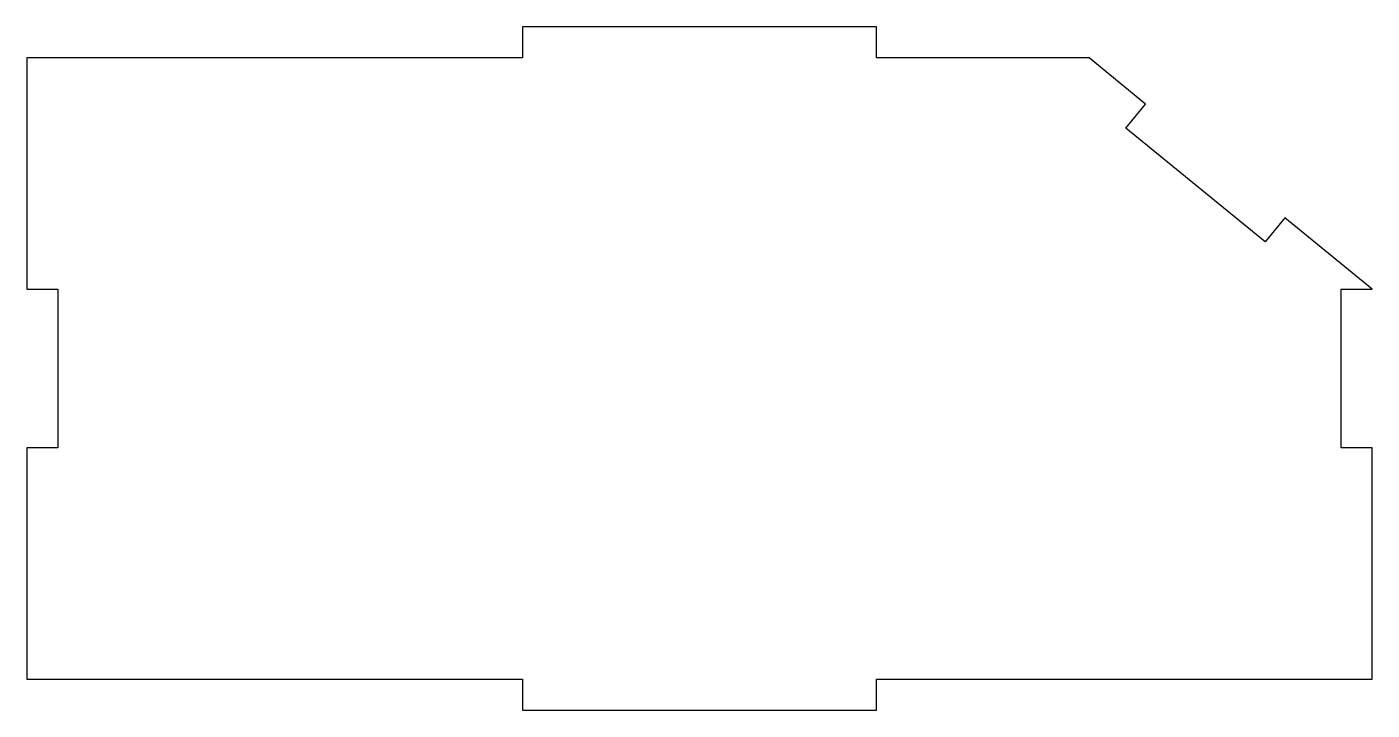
# Model space of a CAD drawing. Header units: millimetres. Extents: x -65 to 65, y 0 to 66.
import ezdxf

# ---------------------------------------------------------------- set-up
doc = ezdxf.new("R2010")
doc.units = ezdxf.units.MM
doc.layers.get('0').update_dxf_attribs({"linetype": 'CONTINUOUS'})

msp = doc.modelspace()

# ---------------------------------------------------------------- linework, layer by layer
msp.add_lwpolyline([(56.56, 47.55), (54.66, 45.23), (41.2, 56.23), (43.1, 58.55), (37.66, 63), (17.09, 63), (17.09, 66), (-17.09, 66), (-17.09, 63), (-65, 63), (-65, 40.65), (-62, 40.65), (-62, 25.35), (-65, 25.35), (-65, 3), (-17.09, 3), (-17.09, 0), (17.09, 0), (17.09, 3), (65, 3), (65, 25.35), (62, 25.35), (62, 40.65), (65, 40.65)], close=True)

doc.saveas('drawing.dxf')
